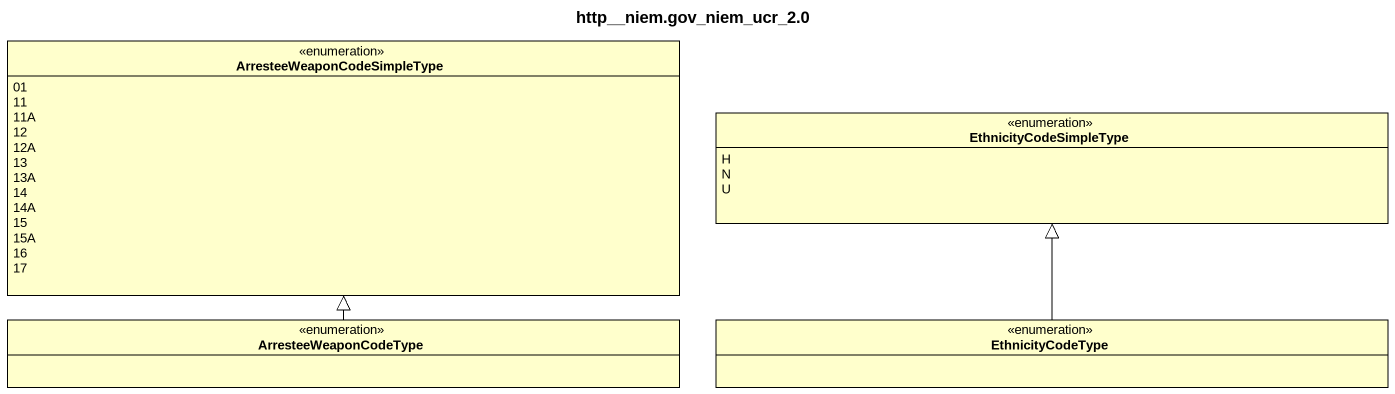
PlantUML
@startuml
title http__niem.gov_niem_ucr_2.0
hide circle
hide empty members
enum ArresteeWeaponCodeSimpleType {
  01
  11
  11A
  12
  12A
  13
  13A
  14
  14A
  15
  15A
  16
  17
}
enum EthnicityCodeSimpleType {
  H
  N
  U
}
enum ArresteeWeaponCodeType
enum EthnicityCodeType
ArresteeWeaponCodeType -up-|> ArresteeWeaponCodeSimpleType
EthnicityCodeType -up-|> EthnicityCodeSimpleType
@enduml
